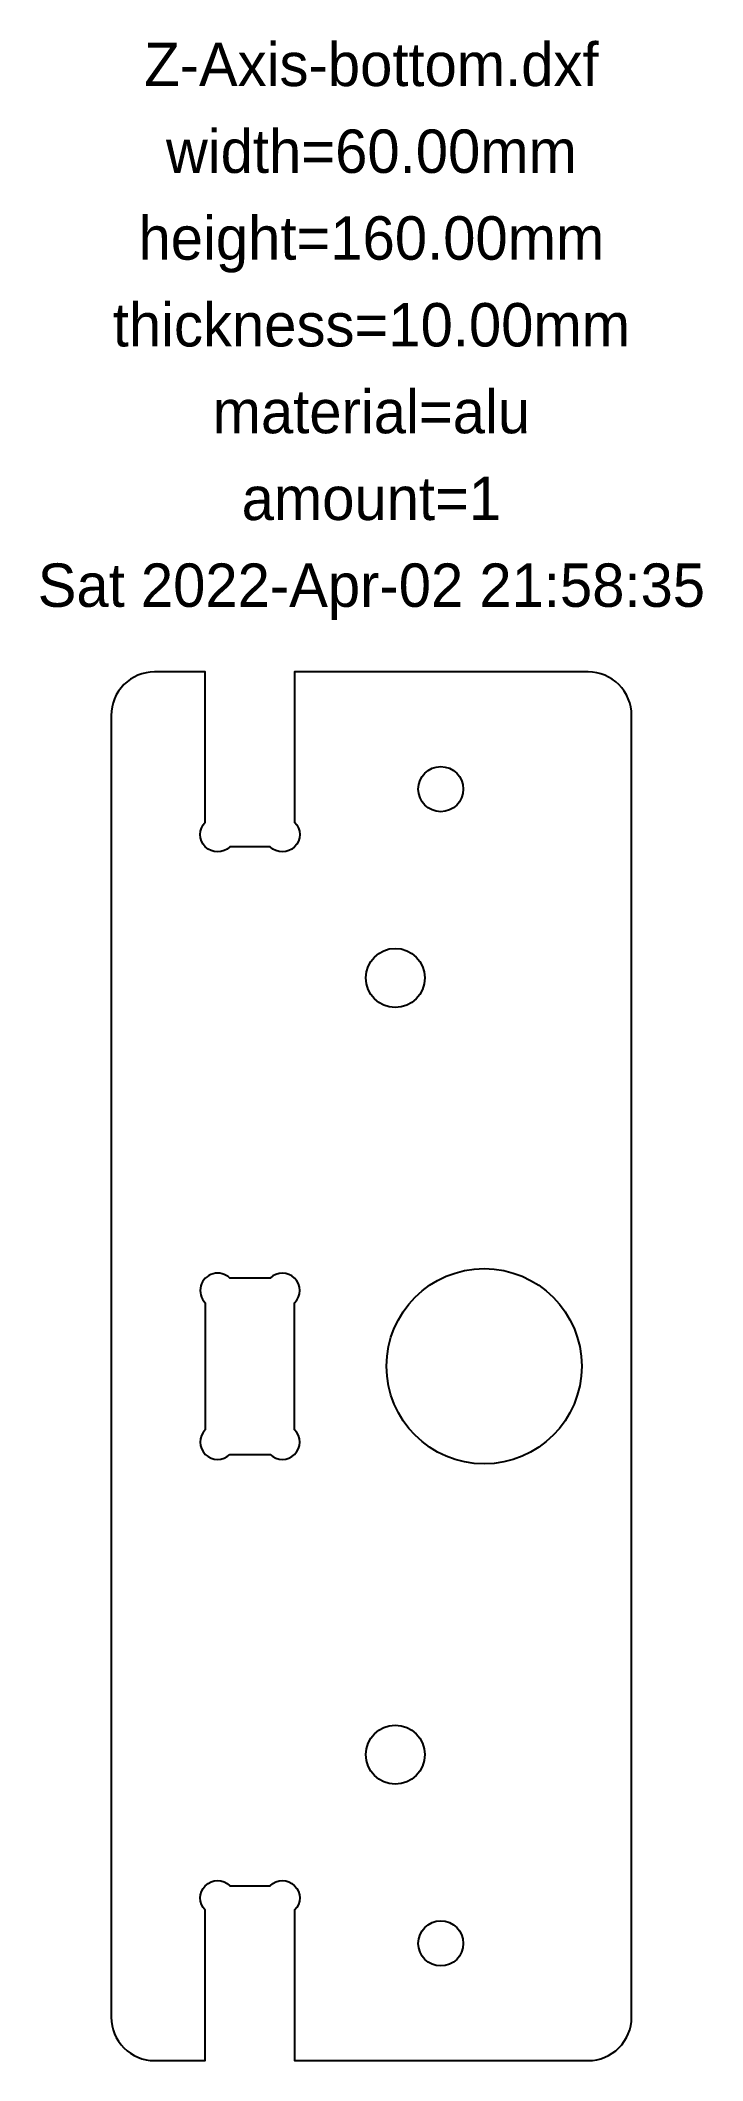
# Model space of a CAD drawing. Header units: millimetres. Extents: x -51 to 25, y -80 to 153.
import ezdxf
from ezdxf.enums import TextEntityAlignment as Align

# ---------------------------------------------------------------- set-up
doc = ezdxf.new("R2010")
doc.units = ezdxf.units.MM
doc.layers.add('annotation', color=2, linetype='Continuous')
doc.styles.add('LiberationSerif', font='LiberationSerif-Regular.ttf')

msp = doc.modelspace()

# ---------------------------------------------------------------- linework, layer by layer
for points in [[(-38, -80), (-32.15, -80), (-32.15, -62.68, -1), (-29.32, -59.85), (-24.68, -59.85, -1), (-21.85, -62.68), (-21.85, -80), (12, -80, 0.414214), (17, -75), (17, 75, 0.414214), (12, 80), (-21.85, 80), (-21.85, 62.68, -1), (-24.68, 59.85), (-29.32, 59.85, -1), (-32.15, 62.68), (-32.15, 80), (-38, 80, 0.414214), (-43, 75), (-43, -75, 0.414214)], [(-29.32, -10.15), (-24.68, -10.15, 1), (-21.85, -7.32), (-21.85, 7.32, 1), (-24.68, 10.15), (-29.32, 10.15, 1), (-32.15, 7.32), (-32.15, -7.32, 1)]]:
    msp.add_lwpolyline(points, format="xyb", close=True)
for centre, radius in [((-5, 66.5), 2.6), ((-10.25, 44.75), 3.4), ((0, 0), 11.25), ((-10.25, -44.75), 3.4), ((-5, -66.5), 2.6)]:
    msp.add_circle(centre, radius)

# ---------------------------------------------------------------- texts
at = {"layer": 'annotation', "style": 'LiberationSerif'}
for s, p in [('Z-Axis-bottom.dxf', (-13, 150)), ('width=60.00mm', (-13, 140)), ('height=160.00mm', (-13, 130)), ('thickness=10.00mm', (-13, 120)), ('material=alu', (-13, 110)), ('amount=1', (-13, 100)), ('Sat 2022-Apr-02 21:58:35', (-13, 90))]:
    msp.add_text(s, height=5, dxfattribs=at).set_placement(p, align=Align.MIDDLE_CENTER)

doc.saveas('drawing.dxf')
